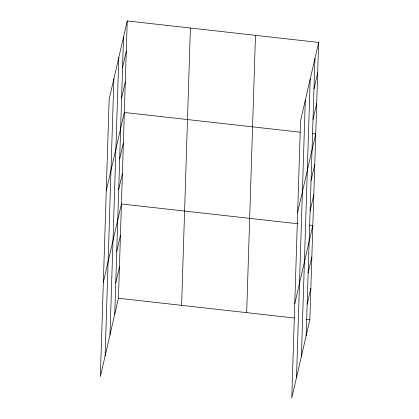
<?xml version="1.0" encoding="UTF-8"?>
<svg xmlns="http://www.w3.org/2000/svg" width="419" height="419" viewBox="0 0 419 419"><rect width="100%" height="100%" fill="white"/><g stroke="black" fill="none" stroke-linecap="round" stroke-linejoin="round"><path stroke-width="0.63" d="M105.111 356.009L113.905 78.699M110.003 334.812L118.797 57.503M114.754 314.245L123.547 36.935M127.235 20.95L109.155 99.266L100.361 376.576L118.441 298.26L127.235 20.95L318.639 42.424L309.845 319.734L291.765 398.05L300.559 120.74L318.639 42.424M181.605 305.346L190.399 28.036M246.681 312.647L255.475 35.337M296.511 377.482L305.304 100.167M301.408 356.286L310.196 78.976M306.153 335.719L314.947 58.409M122.578 67.438L126.271 51.453M121.61 97.941L125.302 81.956M106.253 190.781L124.333 112.465L300.266 132.2M119.677 158.953L123.369 142.968M118.708 189.456L122.4 173.471M103.352 282.291L121.431 203.974L298.009 223.783M116.744 251.39L120.436 235.405M115.749 282.815L119.441 266.83M313.978 88.912L317.67 72.927M313.014 119.415L316.701 103.43M297.658 212.25L315.737 133.933L312.511 133.572M311.076 180.421L314.769 164.442M310.112 210.93L313.8 194.945M294.756 303.765L312.836 225.448L309.61 225.087M308.148 272.858L311.836 256.878M307.153 304.288L310.84 288.303M118.441 298.26L294.379 318M306.624 319.372L309.845 319.734"/></g></svg>
